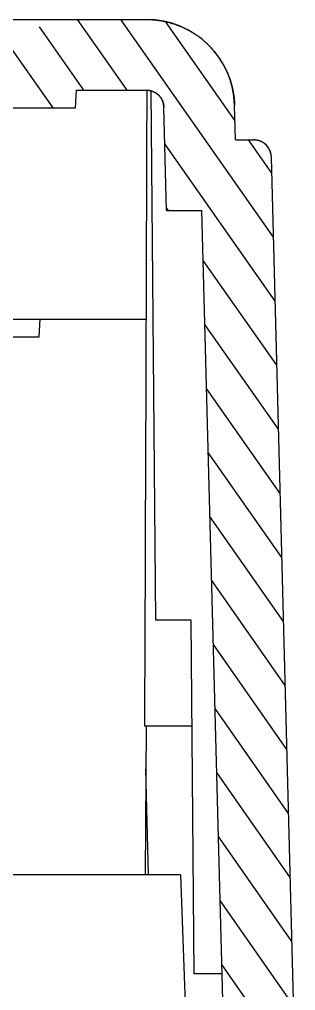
# Model space of a CAD drawing. Header units: millimetres. Extents: x 1690 to 2009, y -242 to -21.
# Drawn here: x 1805.87 to 1813.67, y -120.95 to -93.48 of the extents above; entities that cross this region are included whole.
import ezdxf

# ---------------------------------------------------------------- set-up
doc = ezdxf.new("R2010")
doc.units = ezdxf.units.MM

msp = doc.modelspace()

# ---------------------------------------------------------------- hatches: boundary and pattern name
at = {"linetype": 'Continuous'}
h = msp.add_hatch(dxfattribs=at)
h.set_pattern_fill('2', color=2, angle=125, style=0, pattern_type=0)
h.set_pattern_definition([(125, (1654.1227, -270.1818), (-0.819152, -0.5735764), [])])
edge = h.paths.add_edge_path()
edge.add_line((1731.67, -123.477), (1732.471, -123.477))
edge.add_line((1731.67, -123.477), (1732.354, -97.372))
edge.add_spline(control_points=[(1732.354, -97.372), (1732.361, -97.086), (1732.567, -96.886), (1732.854, -96.886)], knot_values=[0, 0, 0, 0, 1, 1, 1, 1], weights=[1, 0.810868, 0.810868, 1], degree=3, periodic=0)
edge.add_line((1732.854, -96.886), (1733.367, -96.886))
edge.add_line((1733.367, -96.886), (1733.392, -95.912))
edge.add_spline(control_points=[(1735.891, -93.477), (1734.457, -93.477), (1733.43, -94.478), (1733.392, -95.912)], knot_values=[0, 0, 0, 0, 1, 1, 1, 1], weights=[1, 0.810868, 0.810868, 1], degree=3, periodic=0)
edge.add_line((1735.891, -93.477), (1738.891, -93.477))
edge.add_line((1738.918, -93.977), (1738.891, -93.477))
edge.add_line((1738.918, -93.977), (1806.423, -93.977))
edge.add_line((1806.423, -93.977), (1806.449, -93.477))
edge.add_line((1806.449, -93.477), (1809.449, -93.477))
edge.add_spline(control_points=[(1809.449, -93.477), (1810.883, -93.477), (1811.91, -94.478), (1811.948, -95.912)], knot_values=[0, 0, 0, 0, 1, 1, 1, 1], weights=[1, 0.810868, 0.810868, 1], degree=3, periodic=0)
edge.add_line((1811.973, -96.886), (1811.948, -95.912))
edge.add_line((1811.973, -96.886), (1812.487, -96.886))
edge.add_spline(control_points=[(1812.987, -97.372), (1812.979, -97.086), (1812.774, -96.886), (1812.487, -96.886)], knot_values=[0, 0, 0, 0, 1, 1, 1, 1], weights=[1, 0.810868, 0.810868, 1], degree=3, periodic=0)
edge.add_line((1813.67, -123.477), (1812.987, -97.372))
edge.add_line((1812.869, -123.477), (1813.67, -123.477))
edge.add_line((1812.869, -123.477), (1812.8, -125.477))
edge.add_line((1811.722, -125.477), (1812.8, -125.477))
edge.add_line((1811.722, -125.477), (1811.025, -98.886))
edge.add_line((1810.025, -98.886), (1811.025, -98.886))
edge.add_line((1810.025, -98.886), (1809.949, -95.964))
edge.add_spline(control_points=[(1809.449, -95.477), (1809.736, -95.477), (1809.941, -95.677), (1809.949, -95.964)], knot_values=[0, 0, 0, 0, 1, 1, 1, 1], weights=[1, 0.810868, 0.810868, 1], degree=3, periodic=0)
edge.add_line((1807.475, -95.477), (1809.449, -95.477))
edge.add_line((1807.449, -95.977), (1807.475, -95.477))
edge.add_line((1737.891, -95.977), (1807.449, -95.977))
edge.add_line((1737.891, -95.977), (1737.865, -95.477))
edge.add_line((1735.891, -95.477), (1737.865, -95.477))
edge.add_spline(control_points=[(1735.891, -95.477), (1735.605, -95.477), (1735.399, -95.677), (1735.392, -95.964)], knot_values=[0, 0, 0, 0, 1, 1, 1, 1], weights=[1, 0.810868, 0.810868, 1], degree=3, periodic=0)
edge.add_line((1735.315, -98.886), (1735.392, -95.964))
edge.add_line((1734.315, -98.886), (1735.315, -98.886))
edge.add_line((1733.618, -125.477), (1734.315, -98.886))
edge.add_line((1732.541, -125.477), (1733.618, -125.477))
edge.add_line((1732.471, -123.477), (1732.541, -125.477))

# ---------------------------------------------------------------- linework, layer by layer
msp.add_line((1735.891, -93.477), (1809.449, -93.477))
at = {"color": 7, "linetype": 'Continuous'}
for p, q in [((1807.449, -95.977), (1807.475, -95.477)), ((1807.449, -95.977), (1807.475, -95.477)), ((1807.475, -95.477), (1809.449, -95.477)), ((1807.475, -95.477), (1809.449, -95.477)), ((1809.722, -110.477), (1809.591, -95.498)), ((1737.891, -95.977), (1807.449, -95.977)), ((1737.891, -95.977), (1807.449, -95.977)), ((1810.025, -98.886), (1809.949, -95.964)), ((1810.025, -98.886), (1809.949, -95.964)), ((1811.973, -96.886), (1811.948, -95.912)), ((1811.973, -96.886), (1811.948, -95.912)), ((1811.973, -96.886), (1812.487, -96.886)), ((1811.973, -96.886), (1812.487, -96.886)), ((1813.67, -123.477), (1812.987, -97.372)), ((1813.67, -123.477), (1812.987, -97.372)), ((1810.025, -98.886), (1811.025, -98.886)), ((1810.025, -98.886), (1811.025, -98.886)), ((1811.722, -125.477), (1811.025, -98.886)), ((1811.722, -125.477), (1811.025, -98.886)), ((1735.891, -101.96), (1809.449, -101.96)), ((1806.423, -102.46), (1806.449, -101.96)), ((1806.423, -102.46), (1806.449, -101.96)), ((1806.449, -101.96), (1809.449, -101.96)), ((1738.918, -102.46), (1806.423, -102.46)), ((1738.918, -102.46), (1806.423, -102.46)), ((1810.722, -110.477), (1809.722, -110.477)), ((1810.809, -120.477), (1810.722, -110.477)), ((1810.748, -113.477), (1809.411, -113.477)), ((1809.446, -113.477), (1809.424, -117.677)), ((1809.518, -117.677), (1809.44, -114.688)), ((1810.42, -117.677), (1803.92, -117.677)), ((1810.42, -117.677), (1810.64, -123.977)), ((1811.591, -120.477), (1810.809, -120.477))]:
    msp.add_line(p, q, dxfattribs=at)
for centre, radius in [((1809.449, -95.977), 2.5), ((1809.449, -95.977), 0.5), ((1812.487, -97.386), 0.5)]:
    msp.add_arc(centre, radius, 1.5, 90, dxfattribs=at)
msp.add_ellipse((1807.17, 59.421), major_axis=(0, 364.561), ratio=0.006982, start_param=-2.064923, end_param=-2.009696, dxfattribs=at)
for points, start_tangent, end_tangent in [([(1809.449, -93.477), (1809.476, -93.477), (1809.504, -93.478), (1809.531, -93.479), (1809.559, -93.48), (1809.587, -93.481), (1809.614, -93.483), (1809.642, -93.485), (1809.67, -93.487), (1809.698, -93.49), (1809.727, -93.493), (1809.755, -93.496), (1809.783, -93.5), (1809.812, -93.504), (1809.84, -93.508), (1809.869, -93.513), (1809.897, -93.518), (1809.926, -93.523), (1809.955, -93.529), (1809.983, -93.535), (1810.012, -93.541), (1810.041, -93.548), (1810.069, -93.555), (1810.098, -93.563), (1810.127, -93.571), (1810.156, -93.579), (1810.184, -93.588), (1810.213, -93.597), (1810.242, -93.606), (1810.27, -93.616), (1810.299, -93.626), (1810.327, -93.637), (1810.356, -93.647), (1810.384, -93.659), (1810.412, -93.67), (1810.441, -93.682), (1810.469, -93.695), (1810.497, -93.707), (1810.525, -93.721), (1810.553, -93.734), (1810.58, -93.748), (1810.608, -93.762), (1810.635, -93.777), (1810.663, -93.792), (1810.69, -93.807), (1810.717, -93.823), (1810.744, -93.839), (1810.771, -93.855), (1810.797, -93.872), (1810.824, -93.889), (1810.85, -93.907), (1810.876, -93.924), (1810.902, -93.943), (1810.927, -93.961), (1810.953, -93.98), (1810.978, -93.999), (1811.003, -94.019), (1811.027, -94.039), (1811.052, -94.059), (1811.076, -94.079), (1811.1, -94.1), (1811.124, -94.121), (1811.147, -94.143), (1811.17, -94.164), (1811.193, -94.186), (1811.216, -94.209), (1811.238, -94.231), (1811.26, -94.254), (1811.282, -94.277), (1811.303, -94.301), (1811.325, -94.324), (1811.345, -94.348), (1811.366, -94.372), (1811.386, -94.397), (1811.406, -94.422), (1811.425, -94.446), (1811.445, -94.472), (1811.463, -94.497), (1811.482, -94.522), (1811.5, -94.548), (1811.518, -94.574), (1811.535, -94.6), (1811.553, -94.626), (1811.569, -94.653), (1811.586, -94.68), (1811.602, -94.706), (1811.617, -94.733), (1811.633, -94.76), (1811.648, -94.788), (1811.662, -94.815), (1811.676, -94.842), (1811.69, -94.87), (1811.704, -94.898), (1811.717, -94.926), (1811.73, -94.954), (1811.742, -94.982), (1811.754, -95.01), (1811.766, -95.038), (1811.777, -95.066), (1811.788, -95.094), (1811.798, -95.123), (1811.808, -95.151), (1811.818, -95.179), (1811.828, -95.208), (1811.837, -95.236), (1811.845, -95.265), (1811.853, -95.293), (1811.861, -95.322), (1811.869, -95.35), (1811.876, -95.379), (1811.883, -95.408), (1811.89, -95.436), (1811.896, -95.464), (1811.901, -95.493), (1811.907, -95.521), (1811.912, -95.55), (1811.917, -95.578), (1811.921, -95.606), (1811.925, -95.634), (1811.929, -95.662), (1811.932, -95.69), (1811.935, -95.718), (1811.938, -95.746), (1811.941, -95.774), (1811.943, -95.802), (1811.944, -95.829), (1811.946, -95.857), (1811.947, -95.884), (1811.948, -95.912)], (1, 0), (0.026177, -0.999657)), ([(1809.449, -95.477), (1809.454, -95.477), (1809.46, -95.477), (1809.465, -95.477), (1809.471, -95.478), (1809.476, -95.478), (1809.482, -95.478), (1809.488, -95.479), (1809.493, -95.479), (1809.499, -95.48), (1809.504, -95.48), (1809.51, -95.481), (1809.516, -95.482), (1809.521, -95.482), (1809.527, -95.483), (1809.533, -95.484), (1809.539, -95.485), (1809.544, -95.486), (1809.55, -95.487), (1809.556, -95.489), (1809.561, -95.49), (1809.567, -95.491), (1809.573, -95.493), (1809.579, -95.494), (1809.584, -95.496), (1809.59, -95.498), (1809.596, -95.499), (1809.602, -95.501), (1809.607, -95.503), (1809.613, -95.505), (1809.619, -95.507), (1809.624, -95.509), (1809.63, -95.511), (1809.636, -95.513), (1809.642, -95.516), (1809.647, -95.518), (1809.653, -95.521), (1809.658, -95.523), (1809.664, -95.526), (1809.67, -95.529), (1809.675, -95.531), (1809.681, -95.534), (1809.686, -95.537), (1809.692, -95.54), (1809.697, -95.543), (1809.702, -95.546), (1809.708, -95.549), (1809.713, -95.553), (1809.719, -95.556), (1809.724, -95.56), (1809.729, -95.563), (1809.734, -95.567), (1809.739, -95.57), (1809.744, -95.574), (1809.75, -95.578), (1809.755, -95.582), (1809.76, -95.585), (1809.765, -95.589), (1809.769, -95.593), (1809.774, -95.598), (1809.779, -95.602), (1809.784, -95.606), (1809.788, -95.61), (1809.793, -95.615), (1809.798, -95.619), (1809.802, -95.623), (1809.807, -95.628), (1809.811, -95.633), (1809.815, -95.637), (1809.82, -95.642), (1809.824, -95.647), (1809.828, -95.651), (1809.832, -95.656), (1809.836, -95.661), (1809.84, -95.666), (1809.844, -95.671), (1809.848, -95.676), (1809.852, -95.681), (1809.855, -95.686), (1809.859, -95.691), (1809.863, -95.697), (1809.866, -95.702), (1809.87, -95.707), (1809.873, -95.712), (1809.876, -95.718), (1809.879, -95.723), (1809.883, -95.728), (1809.886, -95.734), (1809.889, -95.739), (1809.891, -95.745), (1809.894, -95.75), (1809.897, -95.756), (1809.9, -95.761), (1809.902, -95.767), (1809.905, -95.772), (1809.907, -95.778), (1809.91, -95.784), (1809.912, -95.789), (1809.914, -95.795), (1809.917, -95.801), (1809.919, -95.806), (1809.921, -95.812), (1809.923, -95.818), (1809.925, -95.823), (1809.926, -95.829), (1809.928, -95.835), (1809.93, -95.84), (1809.931, -95.846), (1809.933, -95.852), (1809.934, -95.858), (1809.936, -95.863), (1809.937, -95.869), (1809.938, -95.875), (1809.939, -95.88), (1809.94, -95.886), (1809.941, -95.892), (1809.942, -95.897), (1809.943, -95.903), (1809.944, -95.909), (1809.945, -95.914), (1809.946, -95.92), (1809.946, -95.925), (1809.947, -95.931), (1809.947, -95.937), (1809.948, -95.942), (1809.948, -95.948), (1809.948, -95.953), (1809.948, -95.959), (1809.949, -95.964)], (1, 0), (0.026177, -0.999657)), ([(1812.987, -97.372), (1812.986, -97.367), (1812.986, -97.362), (1812.986, -97.356), (1812.985, -97.35), (1812.985, -97.345), (1812.985, -97.339), (1812.984, -97.334), (1812.983, -97.328), (1812.983, -97.323), (1812.982, -97.317), (1812.981, -97.311), (1812.98, -97.306), (1812.979, -97.3), (1812.978, -97.294), (1812.977, -97.289), (1812.976, -97.283), (1812.975, -97.277), (1812.974, -97.272), (1812.972, -97.266), (1812.971, -97.26), (1812.969, -97.254), (1812.968, -97.249), (1812.966, -97.243), (1812.964, -97.237), (1812.962, -97.232), (1812.961, -97.226), (1812.959, -97.22), (1812.957, -97.215), (1812.954, -97.209), (1812.952, -97.203), (1812.95, -97.198), (1812.948, -97.192), (1812.945, -97.186), (1812.943, -97.181), (1812.94, -97.175), (1812.938, -97.17), (1812.935, -97.164), (1812.932, -97.159), (1812.929, -97.153), (1812.926, -97.148), (1812.923, -97.142), (1812.92, -97.137), (1812.917, -97.131), (1812.914, -97.126), (1812.911, -97.121), (1812.907, -97.115), (1812.904, -97.11), (1812.901, -97.105), (1812.897, -97.1), (1812.893, -97.095), (1812.89, -97.089), (1812.886, -97.084), (1812.882, -97.079), (1812.878, -97.074), (1812.874, -97.069), (1812.87, -97.065), (1812.866, -97.06), (1812.862, -97.055), (1812.858, -97.05), (1812.853, -97.046), (1812.849, -97.041), (1812.845, -97.036), (1812.84, -97.032), (1812.836, -97.027), (1812.831, -97.023), (1812.826, -97.019), (1812.822, -97.014), (1812.817, -97.01), (1812.812, -97.006), (1812.807, -97.002), (1812.802, -96.998), (1812.798, -96.994), (1812.793, -96.99), (1812.787, -96.986), (1812.782, -96.982), (1812.777, -96.979), (1812.772, -96.975), (1812.767, -96.971), (1812.762, -96.968), (1812.756, -96.965), (1812.751, -96.961), (1812.746, -96.958), (1812.74, -96.955), (1812.735, -96.952), (1812.73, -96.948), (1812.724, -96.945), (1812.719, -96.943), (1812.713, -96.94), (1812.707, -96.937), (1812.702, -96.934), (1812.696, -96.932), (1812.691, -96.929), (1812.685, -96.927), (1812.679, -96.924), (1812.674, -96.922), (1812.668, -96.92), (1812.662, -96.917), (1812.657, -96.915), (1812.651, -96.913), (1812.645, -96.911), (1812.64, -96.909), (1812.634, -96.908), (1812.628, -96.906), (1812.622, -96.904), (1812.617, -96.903), (1812.611, -96.901), (1812.605, -96.9), (1812.599, -96.898), (1812.594, -96.897), (1812.588, -96.896), (1812.582, -96.895), (1812.576, -96.894), (1812.571, -96.893), (1812.565, -96.892), (1812.559, -96.891), (1812.554, -96.89), (1812.548, -96.889), (1812.542, -96.889), (1812.537, -96.888), (1812.531, -96.888), (1812.525, -96.887), (1812.52, -96.887), (1812.514, -96.886), (1812.509, -96.886), (1812.503, -96.886), (1812.498, -96.886), (1812.492, -96.886), (1812.487, -96.886)], (-0.026177, 0.999657), (-1, 0))]:
    msp.add_spline(points, degree=3, dxfattribs=dict(at, start_tangent=start_tangent, end_tangent=end_tangent))

doc.saveas('drawing.dxf')
